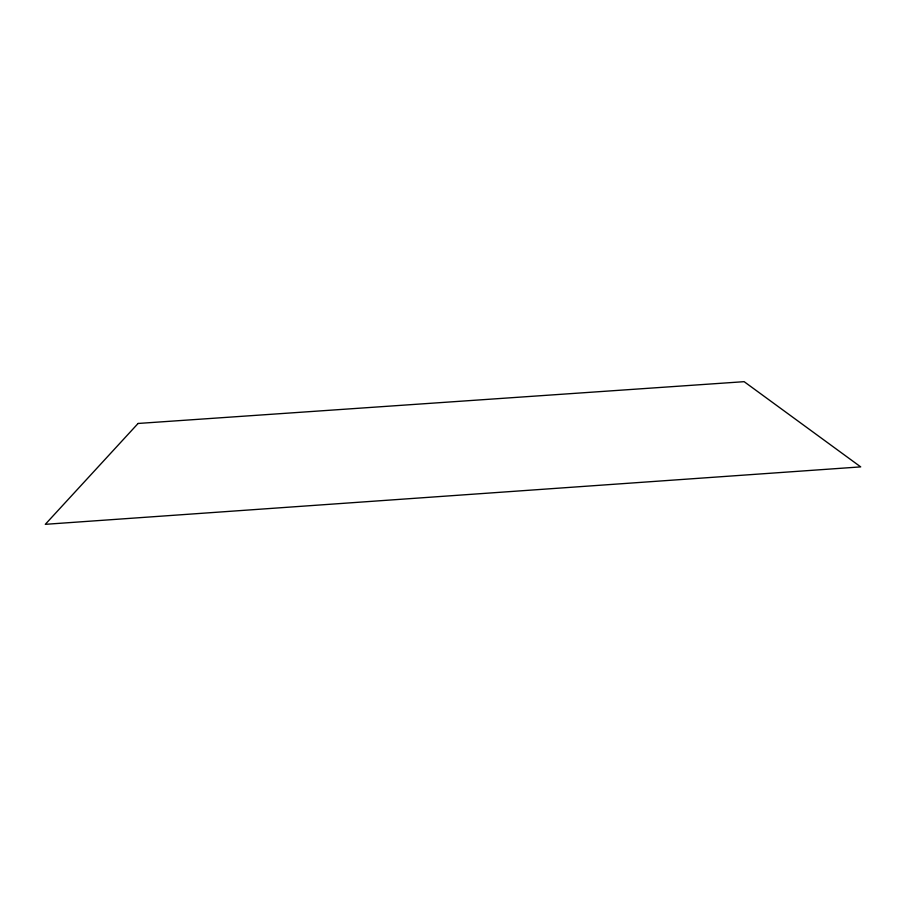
<?xml version="1.0" encoding="UTF-8"?>
<svg xmlns="http://www.w3.org/2000/svg" width="906" height="906" viewBox="0 0 906 906"><rect width="100%" height="100%" fill="white"/><g stroke="black" fill="none" stroke-linecap="round" stroke-linejoin="round"><path stroke-width="1.36" d="M138.086 423.464L45.3 524.325L860.7 466.884L744.143 381.675L138.086 423.464"/></g></svg>
